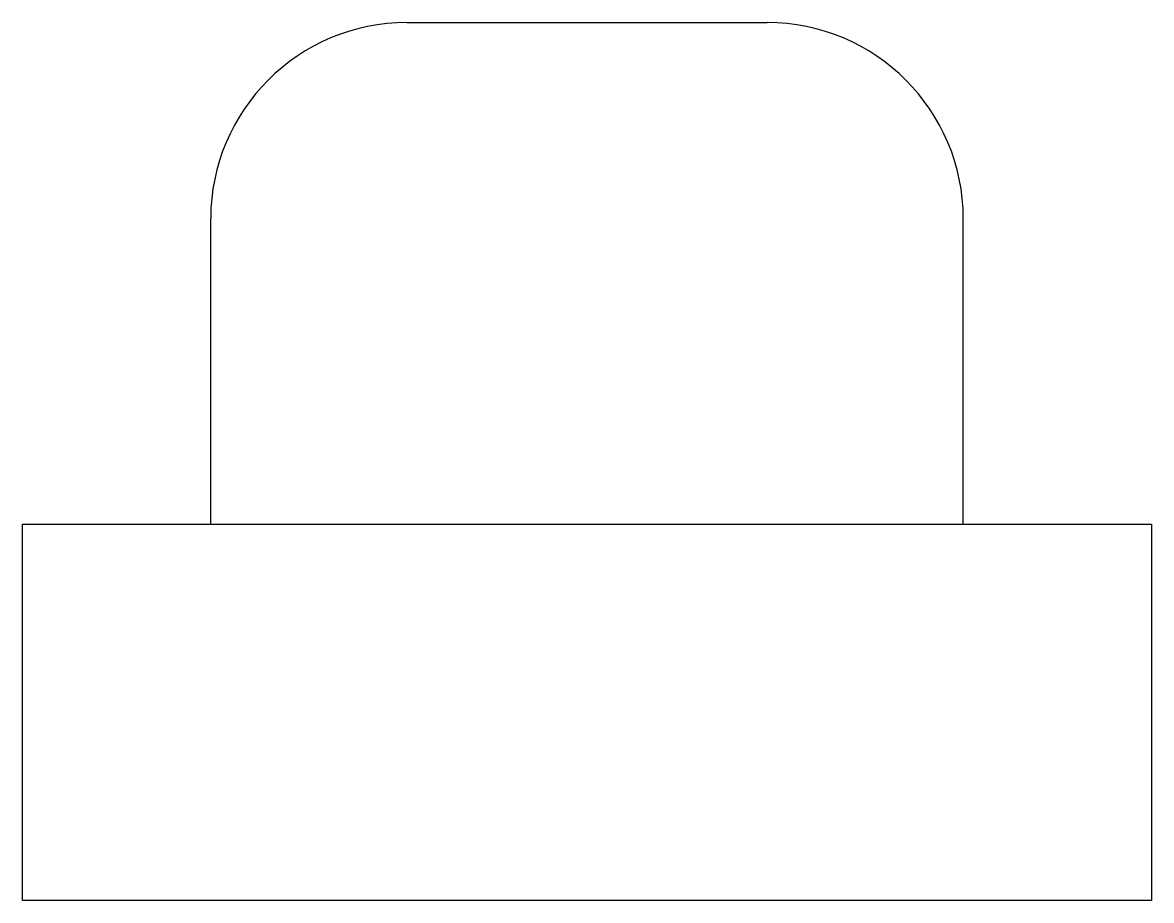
# Model space of a CAD drawing. Header units: inches. Extents: x -4.5 to 4.5, y 0 to 7.
import ezdxf

# ---------------------------------------------------------------- set-up
doc = ezdxf.new("R2010")
doc.units = ezdxf.units.IN
doc.header["$LTSCALE"] = 0.5
doc.header["$MEASUREMENT"] = 0

msp = doc.modelspace()

# ---------------------------------------------------------------- linework, layer by layer
for p, q in [((-1.436, 7), (1.436, 7)), ((-3, 3), (-3, 5.436)), ((3, 3), (3, 5.436))]:
    msp.add_line(p, q)
msp.add_lwpolyline([(-4.5, 0), (-4.5, 3), (4.5, 3), (4.5, 0)], close=True)
for centre, start, end in [((-1.436, 5.436), 90, 180), ((1.436, 5.436), 0, 90)]:
    msp.add_arc(centre, 1.564, start, end)

doc.saveas('drawing.dxf')
